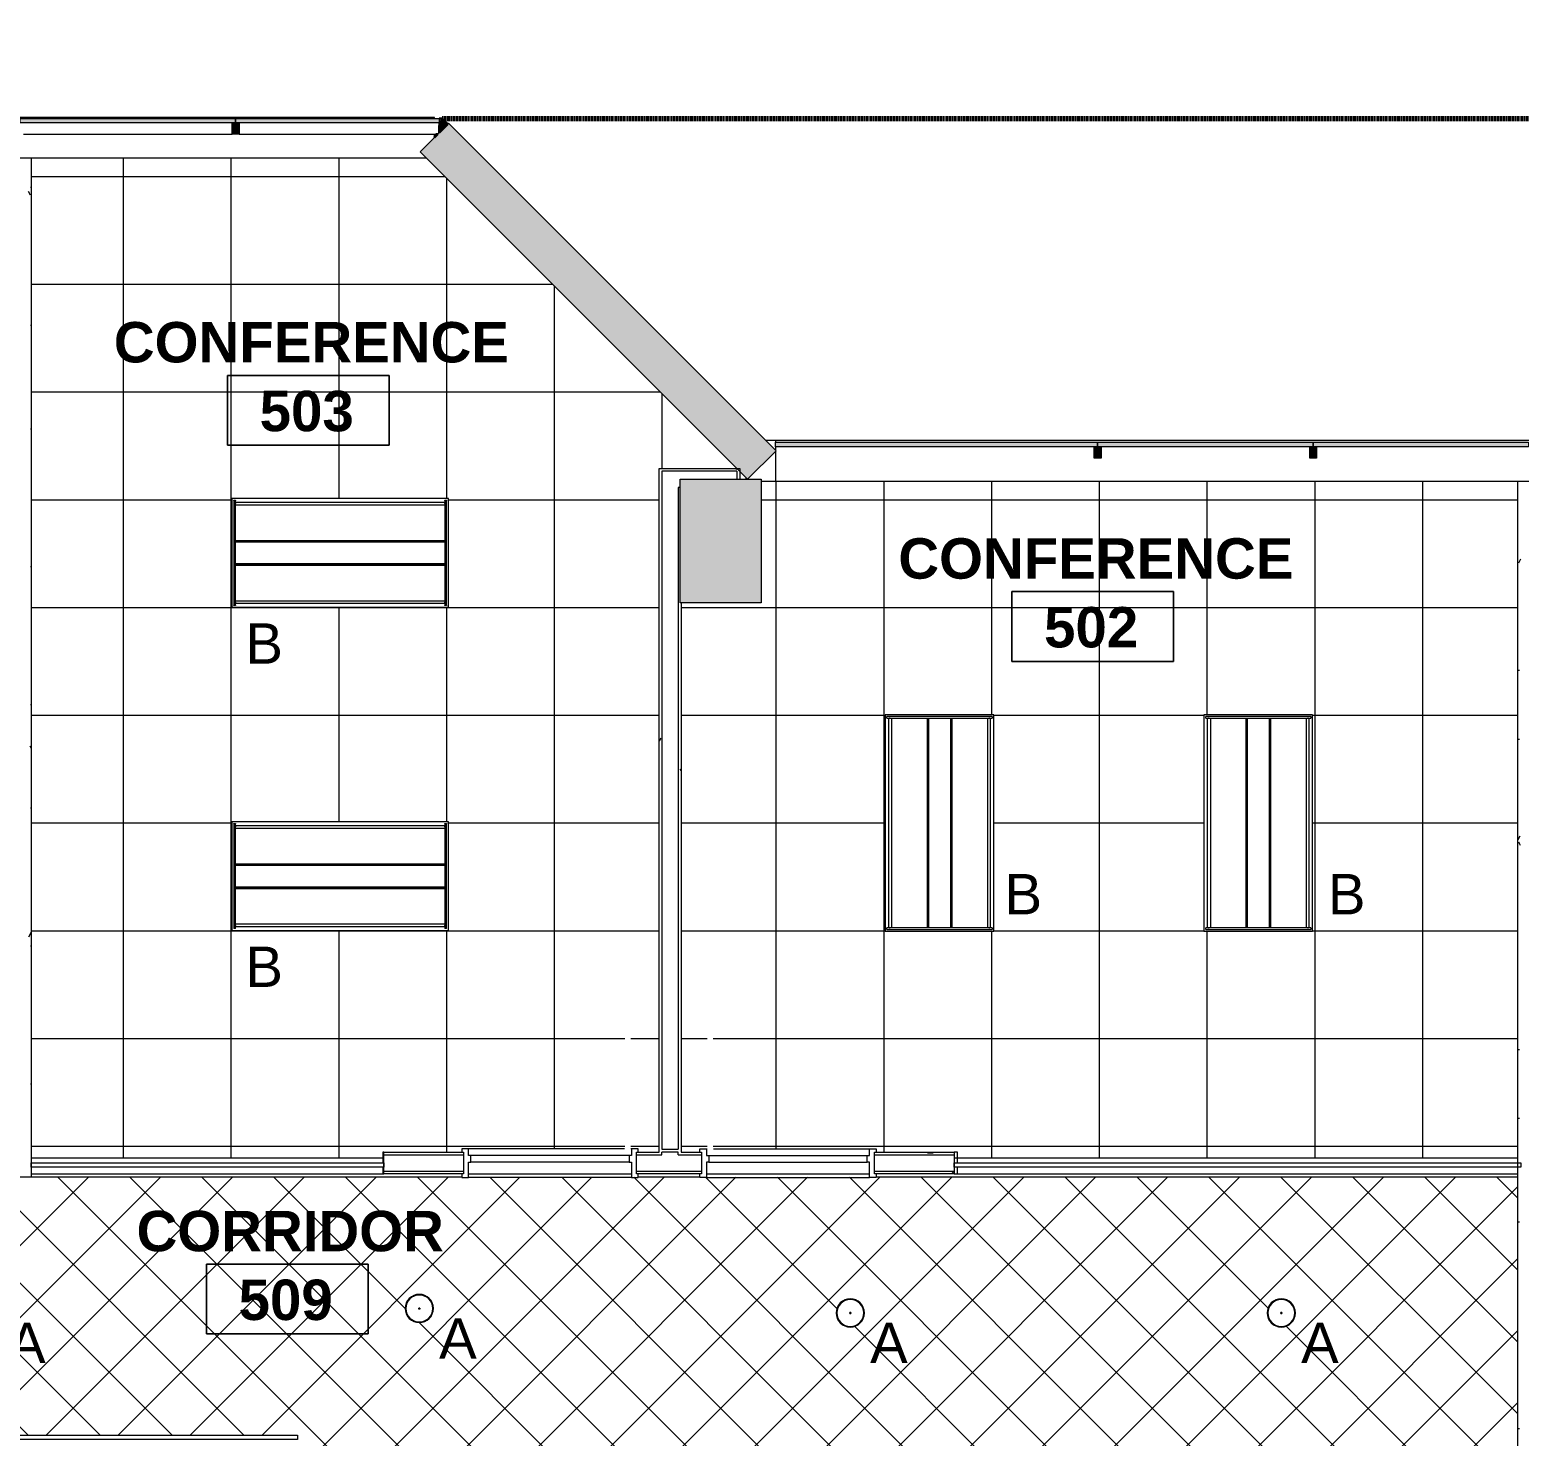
# Model space of a CAD drawing. Header units: inches. Extents: x -1199 to 741, y -709 to 788.
# Drawn here: x -153.9 to 177.9, y 474.5 to 787.7 of the extents above; entities that cross this region are included whole.
import ezdxf

# ---------------------------------------------------------------- set-up
doc = ezdxf.new("R2010")
doc.units = ezdxf.units.IN
doc.header["$MEASUREMENT"] = 0
doc.linetypes.add('IMPORT-bb$0$HIDDEN _2_', pattern=[0.09375, 0.0625, -0.03125])
for name, color, linetype, lineweight in [('A-AREA-IDEN', 2, 'Continuous', 9), ('A-CLNG', 13, 'Continuous', 13), ('A-CLNG-PATT', 13, 'Continuous', 13), ('A-DOOR', 31, 'Continuous', 13), ('A-GLAZ-CURT', 52, 'Continuous', 9), ('A-GLAZ-CWMG', 51, 'Continuous', 9), ('A-WALL', 113, 'Continuous', 13), ('A-WALL-PATT', 111, 'Continuous', 13), ('bb$0$A-BBASE', 250, 'Continuous', 30), ('dp$0$A-WALL-EXST', 7, 'Continuous', 9), ('E-LITE-EQPM', 33, 'Continuous', 9), ('E-LITE-EQPM-IDEN', 33, 'Continuous', 9), ('I-WALL', 2, 'Continuous', 9), ('S-COLS', 52, 'Continuous', 13)]:
    doc.layers.add(name, color=color, linetype=linetype, lineweight=lineweight)
doc.styles.add('Arial_1', font='arial.ttf', dxfattribs={"height": 9})
doc.styles.add('Swis721 Lt BT_B', font='', dxfattribs={"height": 9})
doc.styles.get('Swis721 Lt BT_B').set_extended_font_data('Swis721 Lt BT', bold=True)
pattern_1 = [(0, (0, 0), (30.72, 7.68), [1.267, -21.773, 1.267, -21.773, -122.88]), (0, (0, 0), (30.72, 7.68), [-46.08, 1.267, -44.813, 1.267, -21.773, -53.76]), (0, (0, 0), (30.72, 7.68), [-115.2, 1.267, -14.093, 1.267, -37.133]), (120, (11.52, 3.84), (-22.011075, 22.7643), [1.267, -21.773, 1.267, -21.773, -122.88]), (120, (11.52, 3.84), (-22.011075, 22.7643), [-46.08, 1.267, -44.813, 1.267, -21.773, -53.76]), (120, (11.52, 3.84), (-22.011075, 22.7643), [-115.2, 1.267, -14.093, 1.267, -37.133]), (240, (15.36, 19.2), (-8.708925, -30.4443), [1.267, -21.773, 1.267, -21.773, -122.88]), (240, (15.36, 19.2), (-8.708925, -30.4443), [-46.08, 1.267, -44.813, 1.267, -21.773, -53.76]), (240, (15.36, 19.2), (-8.708925, -30.4443), [-115.2, 1.267, -14.093, 1.267, -37.133])]

# ---------------------------------------------------------------- blocks, each defined once
blk = doc.blocks.new('1951 Kidwell_Linked_dwg_bb-7240425-5TH FLOOR RCP')
at = {"layer": 'bb$0$A-BBASE'}
for points in [[(-62.72, 764.79), (-60.76, 766.76), (-62, 768), (-62.72, 766.25)], [(-63.76, 763.75), (-63.01, 764.5), (-63.45, 764.5)]]:
    blk.add_hatch(color=256, dxfattribs=at).paths.add_polyline_path(points, flags=0)
for p, q in [((-62, 768), (-62.72, 766.25)), ((-62.72, 764.79), (-60.76, 766.76)), ((-62.72, 766.75), (-62.52, 766.75)), ((-60.76, 766.76), (-62, 768)), ((-63.76, 763.75), (-63.01, 764.5)), ((-63.45, 764.5), (-63.76, 763.75)), ((-63.45, 764.5), (-63.76, 763.75)), ((-63.76, 764), (-63.66, 764)), ((-63.45, 764.5), (-63.66, 764)), ((-63.01, 764.5), (-63.45, 764.5)), ((-62.72, 766.25), (-62.72, 764.79))]:
    blk.add_line(p, q, dxfattribs=at)
at = {"layer": 'bb$0$A-BBASE', "color": 10, "linetype": 'IMPORT-bb$0$HIDDEN _2_', "lineweight": 70}
blk.add_line((-62, 768), (741.36, 768), dxfattribs=at)
at = {"layer": 'bb$0$A-BBASE', "flags": 128}
for points in [[(-60.76, 766.76), (-62, 768), (-62.72, 766.25)], [(-62.72, 768), (-62, 768), (-62.72, 766.25)]]:
    blk.add_lwpolyline(points, dxfattribs=at)
blk = doc.blocks.new('1951 Kidwell_Linked_dwg-6963106-5TH FLOOR RCP')
at = {"layer": 'bb$0$A-BBASE'}
for points in [[(-62.72, 764.79), (-60.76, 766.76), (-62, 768), (-62.72, 766.25)], [(-63.76, 763.75), (-63.01, 764.5), (-63.45, 764.5)]]:
    blk.add_hatch(color=256, dxfattribs=at).paths.add_polyline_path(points, flags=0)
for p, q in [((-62, 768), (-62.72, 766.25)), ((-62.72, 764.79), (-60.76, 766.76)), ((-62.72, 766.75), (-62.52, 766.75)), ((-60.76, 766.76), (-62, 768)), ((-63.76, 763.75), (-63.01, 764.5)), ((-63.45, 764.5), (-63.76, 763.75)), ((-63.45, 764.5), (-63.76, 763.75)), ((-63.01, 764.5), (-63.45, 764.5)), ((-62.72, 766.25), (-62.72, 764.79))]:
    blk.add_line(p, q, dxfattribs=at)
at = {"layer": 'bb$0$A-BBASE', "color": 10, "linetype": 'IMPORT-bb$0$HIDDEN _2_', "lineweight": 70}
blk.add_line((-62, 768), (741.36, 768), dxfattribs=at)
at = {"layer": 'bb$0$A-BBASE', "flags": 128}
for points in [[(-62.72, 768), (-62, 768), (-62.72, 766.25)], [(-62.72, 766.25), (-62, 768), (-60.76, 766.76)], [(-63.76, 764), (-63.66, 764), (-63.45, 764.5)]]:
    blk.add_lwpolyline(points, dxfattribs=at)
blk.add_blockref('1951 Kidwell_Linked_dwg_bb-7240425-5TH FLOOR RCP', (0, 0))
blk = doc.blocks.new('Concrete-Rectangular-Column - 18 x 27-7059394-5TH FLOOR RCP')
at = {"layer": 'S-COLS', "lineweight": 9}
blk.add_hatch(color=7, dxfattribs=at).paths.add_polyline_path([(9, -13.75), (9, 13.75), (-9, 13.75), (-9, -13.75)], flags=0)
at = {"layer": 'S-COLS', "color": 8, "lineweight": 20}
for p, q in [((-9, 13.75), (9, 13.75)), ((-9, -13.75), (-9, 13.75)), ((9, 13.75), (9, -13.75)), ((9, -13.75), (-9, -13.75))]:
    blk.add_line(p, q, dxfattribs=at)
blk = doc.blocks.new('System Panel - Glazed-7612509-5TH FLOOR RCP')
at = {"layer": 'A-GLAZ-CURT', "lineweight": 13}
for p, q in [((-39.28125, 0.75), (-39.28125, 1.75)), ((-39.28125, 1.75), (39.28125, 1.75)), ((39.28125, 0.75), (-39.28125, 0.75)), ((39.28125, 1.75), (39.28125, 0.75))]:
    blk.add_line(p, q, dxfattribs=at)
blk = doc.blocks.new('Pendant Light_Exposed Ceiling - TYPE C-7582876-5TH FLOOR RCP')
at = {"layer": 'E-LITE-EQPM'}
for p, q in [((-0.25, 0), (0.25, 0)), ((0, 0.25), (0, -0.25))]:
    blk.add_line(p, q, dxfattribs=at)
for radius, start, end in [(3.15, 0, 180), (3, 0, 180), (3, 0, 180), (3, 180, 360), (3.15, 180, 360), (3, 180, 360)]:
    blk.add_arc((0, 0), radius, start, end, dxfattribs=at)
blk = doc.blocks.new('System Panel - Glazed-7354277-5TH FLOOR RCP')
at = {"layer": 'A-GLAZ-CURT'}
blk.add_hatch(color=7, dxfattribs=at).paths.add_polyline_path([(-35.875, 0.75), (35.875, 0.75), (35.875, 1.75), (-35.875, 1.75)], flags=0)
at = {"layer": 'A-GLAZ-CURT', "color": 8, "lineweight": 20}
for p, q in [((-35.875, 0.75), (-35.875, 1.75)), ((-35.875, 1.75), (35.875, 1.75)), ((35.875, 0.75), (-35.875, 0.75)), ((35.875, 1.75), (35.875, 0.75))]:
    blk.add_line(p, q, dxfattribs=at)
blk = doc.blocks.new('Rectangular Mullion - 1_5_ x 2_5_ rectangular-7354089-5TH FLOOR RCP')
at = {"layer": 'A-GLAZ-CWMG'}
for p, q in [((-62.72, 764.79), (-62.72, 767)), ((-107.27, 764.5), (-63.01, 764.5))]:
    blk.add_line(p, q, dxfattribs=at)
blk = doc.blocks.new('System Panel - Glazed-7347563-5TH FLOOR RCP')
at = {"layer": 'A-GLAZ-CURT'}
blk.add_hatch(color=7, dxfattribs=at).paths.add_polyline_path([(-24, 0.75), (24, 0.75), (24, 1.75), (-24, 1.75)], flags=0)
at = {"layer": 'A-GLAZ-CURT', "color": 8, "lineweight": 20}
for p, q in [((-24, 0.75), (-24, 1.75)), ((-24, 1.75), (24, 1.75)), ((24, 0.75), (-24, 0.75)), ((24, 1.75), (24, 0.75))]:
    blk.add_line(p, q, dxfattribs=at)
blk = doc.blocks.new('System Panel - Glazed-7354080-5TH FLOOR RCP')
at = {"layer": 'A-GLAZ-CURT'}
blk.add_hatch(color=7, dxfattribs=at).paths.add_polyline_path([(18.43, 0.75), (22.65, 0.75), (22.65, 1.75), (-22.65, 1.75), (-22.65, 0.75)], flags=0)
at = {"layer": 'A-GLAZ-CURT', "color": 8, "lineweight": 20}
for p, q in [((-22.65, 0.75), (-22.65, 1.75)), ((-22.65, 1.75), (22.65, 1.75)), ((22.65, 0.75), (-22.65, 0.75)), ((22.65, 1.75), (22.65, 0.75))]:
    blk.add_line(p, q, dxfattribs=at)
blk = doc.blocks.new('Rectangular Mullion - 1_5_ x 2_5_ rectangular-7348002-5TH FLOOR RCP')
at = {"layer": 'A-GLAZ-CWMG'}
blk.add_line((-1025.3, 467.77), (-992.42, 500.65), dxfattribs=at)
blk = doc.blocks.new('Rectangular Mullion - 1_5_ x 2_5_ rectangular-7347996-5TH FLOOR RCP')
at = {"layer": 'A-GLAZ-CWMG'}
blk.add_hatch(color=7, dxfattribs=at).paths.add_polyline_path([(-0.75, 1.75), (0.75, 1.75), (0.75, -0.75), (-0.75, -0.75), (-0.75, 0.75)], flags=0)
at = {"layer": 'A-GLAZ-CWMG', "color": 8, "lineweight": 20}
for p, q in [((0.75, 1.75), (-0.75, 1.75)), ((-0.75, 1.75), (-0.75, -0.75)), ((0.75, -0.75), (0.75, 1.75)), ((-0.75, -0.75), (0.75, -0.75))]:
    blk.add_line(p, q, dxfattribs=at)
blk = doc.blocks.new('Rectangular Mullion - 1_5_ x 2_5_ rectangular-7354297-5TH FLOOR RCP')
at = {"layer": 'A-GLAZ-CWMG'}
blk.add_hatch(color=7, dxfattribs=at).paths.add_polyline_path([(0, 1.75), (0.75, 1.75), (0.75, -0.75), (-0.75, -0.75), (-0.75, 1.75)], flags=0)
at = {"layer": 'A-GLAZ-CWMG', "color": 8, "lineweight": 20}
for p, q in [((0.75, 1.75), (-0.75, 1.75)), ((-0.75, 1.75), (-0.75, -0.75)), ((0.75, -0.75), (0.75, 1.75)), ((-0.75, -0.75), (0.75, -0.75))]:
    blk.add_line(p, q, dxfattribs=at)
blk = doc.blocks.new('System Panel - Glazed-7514559-5TH FLOOR RCP')
at = {"layer": 'A-GLAZ-CURT', "lineweight": 13}
for p, q in [((-63.125, 0.75), (-63.125, 1.75)), ((-63.125, 1.75), (63.125, 1.75)), ((63.125, 0.75), (-63.125, 0.75)), ((63.125, 1.75), (63.125, 0.75))]:
    blk.add_line(p, q, dxfattribs=at)
blk = doc.blocks.new('System Panel - Glazed-7419833-5TH FLOOR RCP')
at = {"layer": 'A-GLAZ-CURT', "lineweight": 13}
for p, q in [((-89.43, 0.75), (-89.43, 1.75)), ((-89.43, 1.75), (89.43, 1.75)), ((89.43, 0.75), (-89.43, 0.75)), ((89.43, 1.75), (89.43, 0.75))]:
    blk.add_line(p, q, dxfattribs=at)
blk = doc.blocks.new('Door - Single - Solid Door-7611545-5TH FLOOR RCP')
at = {"layer": 'A-DOOR', "lineweight": 9}
for p, q in [((-14.13, 3.1), (-15.63, 3.1)), ((-15.63, 3.1), (-15.63, 2.35)), ((-14.13, 3.1), (22.12, 3.1)), ((-14.13, -0.28), (-14.13, 3.1)), ((22.12, 3.1), (22.12, -0.28)), ((23.62, 3.1), (22.12, 3.1)), ((23.62, 2.35), (23.62, 3.1)), ((-15.63, -2.53), (-15.63, -3.28)), ((-15.63, -3.28), (-14.13, -3.28)), ((-13.63, -0.28), (-14.13, -0.28)), ((-14.13, -1.78), (-13.63, -1.78)), ((-14.13, -3.28), (-14.13, -1.78)), ((-14.13, -3.28), (-14.01, -3.28)), ((-13.63, -0.28), (21.62, -0.28)), ((-13.63, -1.78), (-13.63, -0.28)), ((-13.63, -1.78), (21.62, -1.78)), ((-12.63, -3.28), (22.12, -3.28)), ((21.62, -0.28), (21.62, -1.78)), ((22.12, -0.28), (21.62, -0.28)), ((21.62, -1.78), (22.12, -1.78)), ((22.12, -1.78), (22.12, -3.28)), ((22.12, -3.28), (23.62, -3.28)), ((23.62, -3.28), (23.62, -2.53))]:
    blk.add_line(p, q, dxfattribs=at)
blk = doc.blocks.new('Door - Single - Solid Door-7611549-5TH FLOOR RCP')
at = {"layer": 'A-DOOR', "lineweight": 9}
for p, q in [((-15.63, 2.53), (-15.63, 3.28)), ((-15.63, 3.28), (-14.13, 3.28)), ((-14.13, 3.28), (-14.01, 3.28)), ((-14.13, 3.28), (-14.13, 1.78)), ((-14.13, 1.78), (-13.63, 1.78)), ((-13.63, 0.28), (-14.13, 0.28)), ((-14.13, 0.28), (-14.13, -3.1)), ((-13.63, 1.78), (21.62, 1.78)), ((-13.63, 1.78), (-13.63, 0.28)), ((-13.63, 0.28), (21.62, 0.28)), ((-12.63, 3.28), (22.12, 3.28)), ((21.62, 0.28), (21.62, 1.78)), ((21.62, 1.78), (22.12, 1.78)), ((22.12, 0.28), (21.62, 0.28)), ((22.12, 1.78), (22.12, 3.28)), ((22.12, 3.28), (23.62, 3.28)), ((22.12, -3.1), (22.12, 0.28)), ((23.62, 3.28), (23.62, 2.53)), ((-15.63, -3.1), (-15.63, -2.35)), ((-14.13, -3.1), (-15.63, -3.1)), ((-14.13, -3.1), (22.12, -3.1)), ((23.62, -3.1), (22.12, -3.1)), ((23.62, -2.35), (23.62, -3.1))]:
    blk.add_line(p, q, dxfattribs=at)
blk = doc.blocks.new('L-Recessed-Axis-Day-Acrylic - 2 x 4-V1-5TH FLOOR RCP')
at = {"layer": 'E-LITE-EQPM'}
for p, q in [((-23.34, 11.7), (-23.7, 11.7)), ((-23.7, 11.64), (-23.7, 11.7)), ((-23.7, 11.7), (-23.7, 11.64)), ((-23.7, -11.64), (-23.7, 11.64)), ((-23.34, 11.64), (-23.34, 11.7)), ((-23.34, 11.7), (-23.34, 11.64)), ((-23.34, 11.64), (-23.34, -11.64)), ((23.34, 11.28), (-23.34, 11.28)), ((-23.34, 11.19), (-23.34, 11.22)), ((-23.34, 10.99), (-23.34, 11.19)), ((-23.34, 10.97), (-23.34, 10.99)), ((-23.34, 10.66), (23.34, 10.66)), ((23.7, 11.7), (23.34, 11.7)), ((23.34, 11.64), (23.34, 11.7)), ((23.34, 11.7), (23.34, 11.64)), ((23.34, -11.64), (23.34, 11.64)), ((23.34, 11.22), (23.34, 11.19)), ((23.34, 11.19), (23.34, 10.99)), ((23.34, 10.99), (23.34, 10.97)), ((23.7, 11.64), (23.7, 11.7)), ((23.7, 11.7), (23.7, 11.64)), ((23.7, 11.64), (23.7, -11.64)), ((-23.34, 2.76), (23.34, 2.76)), ((-23.34, 2.47), (23.34, 2.47)), ((23.34, 2.44), (-23.34, 2.44)), ((-23.34, -2.44), (23.34, -2.44)), ((-23.34, -2.47), (23.34, -2.47)), ((-23.34, -2.76), (23.34, -2.76)), ((-23.7, -11.64), (-23.7, -11.7)), ((-23.7, -11.7), (-23.7, -11.64)), ((-23.7, -11.7), (-23.34, -11.7)), ((-23.34, -10.66), (23.34, -10.66)), ((-23.34, -10.99), (-23.34, -10.97)), ((-23.34, -11.19), (-23.34, -10.99)), ((-23.34, -11.22), (-23.34, -11.19)), ((-23.34, -11.28), (23.34, -11.28)), ((-23.34, -11.64), (-23.34, -11.7)), ((-23.34, -11.7), (-23.34, -11.64)), ((23.34, -10.97), (23.34, -10.99)), ((23.34, -10.99), (23.34, -11.19)), ((23.34, -11.19), (23.34, -11.22)), ((23.34, -11.64), (23.34, -11.7)), ((23.34, -11.7), (23.34, -11.64)), ((23.34, -11.7), (23.7, -11.7)), ((23.7, -11.64), (23.7, -11.7)), ((23.7, -11.7), (23.7, -11.64))]:
    blk.add_line(p, q, dxfattribs=at)
blk = doc.blocks.new('L-Recessed-Axis-Day-Acrylic - 2 x 4-V3-5TH FLOOR RCP')
at = {"layer": 'E-LITE-EQPM'}
for p, q in [((-23.34, 11.7), (-23.7, 11.7)), ((-23.7, 11.64), (-23.7, 11.7)), ((-23.7, 11.7), (-23.7, 11.64)), ((-23.7, -11.64), (-23.7, 11.64)), ((-23.34, 11.64), (-23.34, 11.7)), ((-23.34, 11.7), (-23.34, 11.64)), ((-23.34, 11.64), (-23.34, -11.64)), ((23.34, 11.28), (-23.34, 11.28)), ((-23.34, 11.19), (-23.34, 11.22)), ((-23.34, 10.99), (-23.34, 11.19)), ((-23.34, 10.97), (-23.34, 10.99)), ((-23.34, 10.66), (23.34, 10.66)), ((23.7, 11.7), (23.34, 11.7)), ((23.34, 11.64), (23.34, 11.7)), ((23.34, 11.7), (23.34, 11.64)), ((23.34, -11.64), (23.34, 11.64)), ((23.34, 11.22), (23.34, 11.19)), ((23.34, 11.19), (23.34, 10.99)), ((23.34, 10.99), (23.34, 10.97)), ((23.7, 11.64), (23.7, 11.7)), ((23.7, 11.7), (23.7, 11.64)), ((23.7, 11.64), (23.7, -11.64)), ((-23.34, 2.76), (23.34, 2.76)), ((-23.34, 2.47), (23.34, 2.47)), ((23.34, 2.44), (-23.34, 2.44)), ((-23.34, -2.44), (23.34, -2.44)), ((-23.34, -2.47), (23.34, -2.47)), ((-23.34, -2.76), (23.34, -2.76)), ((-23.7, -11.64), (-23.7, -11.7)), ((-23.7, -11.7), (-23.7, -11.64)), ((-23.7, -11.7), (-23.34, -11.7)), ((-23.34, -10.66), (23.34, -10.66)), ((-23.34, -10.99), (-23.34, -10.97)), ((-23.34, -11.19), (-23.34, -10.99)), ((-23.34, -11.22), (-23.34, -11.19)), ((-23.34, -11.28), (23.34, -11.28)), ((-23.34, -11.64), (-23.34, -11.7)), ((-23.34, -11.7), (-23.34, -11.64)), ((23.34, -10.97), (23.34, -10.99)), ((23.34, -10.99), (23.34, -11.19)), ((23.34, -11.19), (23.34, -11.22)), ((23.34, -11.64), (23.34, -11.7)), ((23.34, -11.7), (23.34, -11.64)), ((23.34, -11.7), (23.7, -11.7)), ((23.7, -11.64), (23.7, -11.7)), ((23.7, -11.7), (23.7, -11.64))]:
    blk.add_line(p, q, dxfattribs=at)
blk = doc.blocks.new('L-Recessed-Axis-Day-Acrylic - 2 x 4-4558114-5TH FLOOR RCP')
at = {"layer": 'E-LITE-EQPM'}
for p, q in [((-23.34, 11.7), (-23.7, 11.7)), ((-23.7, 11.64), (-23.7, 11.7)), ((-23.7, 11.7), (-23.7, 11.64)), ((-23.7, -11.64), (-23.7, 11.64)), ((-23.34, 11.64), (-23.34, 11.7)), ((-23.34, 11.7), (-23.34, 11.64)), ((-23.34, 11.64), (-23.34, -11.64)), ((23.34, 11.28), (-23.34, 11.28)), ((-23.34, 11.19), (-23.34, 11.22)), ((-23.34, 10.99), (-23.34, 11.19)), ((-23.34, 10.97), (-23.34, 10.99)), ((-23.34, 10.66), (23.34, 10.66)), ((23.7, 11.7), (23.34, 11.7)), ((23.34, 11.64), (23.34, 11.7)), ((23.34, 11.7), (23.34, 11.64)), ((23.34, -11.64), (23.34, 11.64)), ((23.34, 11.22), (23.34, 11.19)), ((23.34, 11.19), (23.34, 10.99)), ((23.34, 10.99), (23.34, 10.97)), ((23.7, 11.64), (23.7, 11.7)), ((23.7, 11.7), (23.7, 11.64)), ((23.7, 11.64), (23.7, -11.64)), ((-23.34, 2.76), (23.34, 2.76)), ((-23.34, 2.47), (23.34, 2.47)), ((23.34, 2.44), (-23.34, 2.44)), ((-23.34, -2.44), (23.34, -2.44)), ((-23.34, -2.47), (23.34, -2.47)), ((-23.34, -2.76), (23.34, -2.76)), ((-23.7, -11.64), (-23.7, -11.7)), ((-23.7, -11.7), (-23.7, -11.64)), ((-23.7, -11.7), (-23.34, -11.7)), ((-23.34, -10.66), (23.34, -10.66)), ((-23.34, -10.99), (-23.34, -10.97)), ((-23.34, -11.19), (-23.34, -10.99)), ((-23.34, -11.22), (-23.34, -11.19)), ((-23.34, -11.28), (23.34, -11.28)), ((-23.34, -11.64), (-23.34, -11.7)), ((-23.34, -11.7), (-23.34, -11.64)), ((23.34, -10.97), (23.34, -10.99)), ((23.34, -10.99), (23.34, -11.19)), ((23.34, -11.19), (23.34, -11.22)), ((23.34, -11.64), (23.34, -11.7)), ((23.34, -11.7), (23.34, -11.64)), ((23.34, -11.7), (23.7, -11.7)), ((23.7, -11.64), (23.7, -11.7)), ((23.7, -11.7), (23.7, -11.64))]:
    blk.add_line(p, q, dxfattribs=at)
blk = doc.blocks.new('Room Tag - Room Name and Number-3379422-5TH FLOOR RCP')
at = {"layer": 'A-AREA-IDEN'}
for p, q in [((-0.1881, -0.1636), (-0.1881, -0.0018)), ((-0.1881, -0.0018), (0.1869, -0.0018)), ((0.1869, -0.0018), (-0.1881, -0.0018)), ((-0.1881, -0.0018), (-0.1881, -0.1636)), ((0.1869, -0.0018), (0.1869, -0.1636)), ((0.1869, -0.1636), (0.1869, -0.0018)), ((0.1869, -0.1636), (-0.1881, -0.1636)), ((-0.1881, -0.1636), (0.1869, -0.1636))]:
    blk.add_line(p, q, dxfattribs=at)

msp = doc.modelspace()

# ---------------------------------------------------------------- hatches: boundary and pattern name
at = {"layer": 'A-CLNG'}
h = msp.add_hatch(dxfattribs=at)
h.set_pattern_fill('FP_19', color=256, style=0, pattern_type=2)
h.set_pattern_definition([(45, (0, 0), (-8.01223, 8.01223), []), (135, (0, 0), (-8.01223, -8.01223), [])])
h.paths.add_polyline_path([(278.59, 168), (281.03, 168), (393, 279.97), (393, 404.31), (177.56, 404.31), (177.56, 532.22), (34.62, 532.22), (34.62, 532.16), (-4.63, 532.16), (-4.63, 532.22), (-18.37, 532.22), (-18.37, 532.16), (-57.62, 532.16), (-57.62, 532.22), (-272.41, 532.22), (-272.41, 474.75), (-94.25, 474.75), (-94.25, 470.75), (-224.85, 470.75), (-224.85, 469.38), (-272.41, 469.38), (-272.41, 364.53), (-242.49, 364.53), (-242.49, 331.75), (-210.48, 331.75), (-210.48, 332.5), (-171.23, 332.5), (-171.23, 331.75), (-162.55, 331.75), (-162.55, 332.5), (-123.3, 332.5), (-123.3, 331.75), (-93.56, 331.75), (-93.56, 210.62), (149.75, 210.62), (149.75, 268.31), (154.63, 268.31), (154.63, 210.62), (154.69, 210.6), (154.69, 206), (154.63, 206), (154.63, 168), (252.96, 168)], flags=0)
h.paths.add_polyline_path([(205.21, 204.16), (204.39, 204.27), (203.63, 204.58), (202.9, 205.19), (202.45, 205.81), (202.16, 206.54), (202.06, 207.31), (202.21, 208.23), (202.48, 208.89), (203.09, 209.62), (203.71, 210.07), (204.43, 210.36), (205.21, 210.46), (206.13, 210.31), (206.78, 210.04), (207.52, 209.43), (207.97, 208.81), (208.26, 208.07), (208.36, 207.31), (208.25, 206.5), (207.94, 205.74), (207.33, 205), (206.71, 204.55), (205.99, 204.26), (205.45, 204.19)], flags=0)
h.paths.add_polyline_path([(-294, 210.62), (-169.16, 210.62), (-169.16, 326.87), (-171.23, 326.87), (-171.23, 326.12), (-172.85, 326.12), (-172.85, 290.12), (-174.23, 290.12), (-174.23, 326.12), (-210.48, 326.12), (-210.48, 326.87), (-294, 326.87), (-294, 214.27)], flags=0)
h.paths.add_polyline_path([(301.21, 252.16), (300.39, 252.27), (299.63, 252.58), (298.9, 253.19), (298.45, 253.81), (298.16, 254.54), (298.06, 255.31), (298.21, 256.23), (298.48, 256.89), (299.09, 257.62), (299.71, 258.07), (300.43, 258.36), (301.21, 258.46), (302.13, 258.31), (302.78, 258.04), (303.52, 257.43), (303.97, 256.81), (304.26, 256.07), (304.36, 255.31), (304.25, 254.5), (303.94, 253.74), (303.33, 253), (302.71, 252.55), (301.99, 252.26), (301.45, 252.19)], flags=0)
h.paths.add_polyline_path([(-254.07, 258.67), (-254.43, 258.67), (-254.43, 281.95), (-254.07, 281.95), (-254.07, 281.59), (-207.39, 281.59), (-207.39, 281.95), (-207.03, 281.95), (-207.03, 258.67), (-207.39, 258.67), (-207.39, 259.03), (-254.07, 259.03)], flags=0)
h.paths.add_polyline_path([(124.88, 263.11), (124.06, 263.22), (123.23, 263.59), (122.57, 264.14), (122.12, 264.76), (121.83, 265.48), (121.72, 266.26), (121.88, 267.18), (122.15, 267.84), (122.75, 268.57), (123.38, 269.02), (124.1, 269.31), (124.88, 269.41), (125.8, 269.26), (126.45, 268.99), (127.18, 268.38), (127.63, 267.76), (127.93, 267.02), (128.03, 266.26), (127.92, 265.45), (127.6, 264.69), (127, 263.95), (126.38, 263.5), (125.65, 263.21), (125.12, 263.14)], flags=0)
h.paths.add_polyline_path([(28.88, 263.11), (28.06, 263.22), (27.3, 263.53), (26.57, 264.14), (26.12, 264.76), (25.83, 265.48), (25.72, 266.26), (25.88, 267.18), (26.15, 267.84), (26.75, 268.57), (27.38, 269.02), (28.1, 269.31), (28.88, 269.41), (29.8, 269.26), (30.45, 268.99), (31.18, 268.38), (31.65, 267.72), (31.93, 267.02), (32.03, 266.26), (31.92, 265.45), (31.6, 264.69), (31, 263.95), (30.38, 263.5), (29.65, 263.21), (29.12, 263.14)], flags=0)
h.paths.add_polyline_path([(-67.12, 263.11), (-67.94, 263.22), (-68.7, 263.53), (-69.43, 264.14), (-69.88, 264.76), (-70.17, 265.48), (-70.28, 266.26), (-70.12, 267.18), (-69.85, 267.84), (-69.25, 268.57), (-68.62, 269.02), (-67.9, 269.31), (-67.12, 269.41), (-66.2, 269.26), (-65.55, 268.99), (-64.82, 268.38), (-64.37, 267.76), (-64.07, 267.02), (-63.97, 266.26), (-64.08, 265.45), (-64.4, 264.69), (-65, 263.95), (-65.62, 263.5), (-66.35, 263.21), (-66.88, 263.14)], flags=0)
h.paths.add_polyline_path([(-227.81, 267.55), (-207.39, 267.55), (-207.39, 267.84), (-254.07, 267.84), (-254.07, 267.55), (-235.44, 267.55)], flags=0)
h.paths.add_polyline_path([(-207.39, 272.79), (-207.39, 273.07), (-254.07, 273.07), (-254.07, 272.79), (-208.33, 272.79)], flags=0)
h.paths.add_polyline_path([(205.21, 300.16), (204.39, 300.27), (203.63, 300.58), (202.9, 301.19), (202.45, 301.81), (202.16, 302.54), (202.06, 303.31), (202.21, 304.23), (202.48, 304.89), (203.09, 305.62), (203.71, 306.07), (204.43, 306.36), (205.21, 306.46), (206.13, 306.31), (206.78, 306.04), (207.52, 305.43), (207.97, 304.81), (208.26, 304.07), (208.36, 303.31), (208.25, 302.5), (207.94, 301.74), (207.33, 301), (206.71, 300.55), (205.99, 300.26), (205.45, 300.19)], flags=0)
h.paths.add_polyline_path([(-65, 315.16), (-65.82, 315.27), (-66.58, 315.58), (-67.31, 316.19), (-67.76, 316.81), (-68.05, 317.54), (-68.15, 318.31), (-67.99, 319.27), (-67.73, 319.89), (-67.12, 320.62), (-66.5, 321.07), (-65.78, 321.36), (-65, 321.46), (-64.08, 321.31), (-63.42, 321.04), (-62.69, 320.43), (-62.24, 319.81), (-61.95, 319.07), (-61.85, 318.31), (-61.96, 317.5), (-62.27, 316.74), (-62.88, 316), (-63.5, 315.55), (-64.22, 315.26), (-64.76, 315.19)], flags=0)
h.paths.add_polyline_path([(124.88, 319.16), (124.06, 319.27), (123.3, 319.58), (122.57, 320.19), (122.12, 320.81), (121.83, 321.54), (121.72, 322.31), (121.88, 323.23), (122.15, 323.89), (122.75, 324.62), (123.38, 325.07), (124.1, 325.36), (124.88, 325.46), (125.8, 325.31), (126.45, 325.04), (127.18, 324.43), (127.63, 323.81), (127.93, 323.07), (128.03, 322.31), (127.92, 321.5), (127.6, 320.74), (127, 320), (126.38, 319.55), (125.65, 319.26), (125.12, 319.19)], flags=0)
h.paths.add_polyline_path([(28.88, 319.16), (28.06, 319.27), (27.3, 319.58), (26.57, 320.19), (26.12, 320.81), (25.83, 321.54), (25.72, 322.31), (25.88, 323.23), (26.15, 323.89), (26.75, 324.62), (27.38, 325.07), (28.1, 325.36), (28.88, 325.46), (29.8, 325.31), (30.45, 325.04), (31.18, 324.43), (31.65, 323.77), (31.93, 323.07), (32.03, 322.31), (31.92, 321.5), (31.6, 320.74), (31, 320), (30.38, 319.55), (29.65, 319.26), (29.12, 319.19)], flags=0)
h.paths.add_polyline_path([(273, 327), (255, 327), (255, 345), (273, 345)], flags=0)
h.paths.add_polyline_path([(8.76, 327), (-9, 327), (-9, 340.12), (-34.25, 340.12), (-34.25, 345), (91.13, 345), (91.13, 340.12), (9, 340.12), (9, 327)], flags=0)
h.paths.add_polyline_path([(297.4, 336.75), (285.19, 336.75), (285.19, 338.5), (382.19, 338.5), (382.19, 336.75), (375.06, 336.75)], flags=0)
h.paths.add_polyline_path([(205.63, 367.16), (204.81, 367.27), (204.05, 367.58), (203.32, 368.19), (202.87, 368.81), (202.58, 369.54), (202.47, 370.31), (202.63, 371.23), (202.9, 371.89), (203.5, 372.62), (204.13, 373.07), (204.85, 373.36), (205.63, 373.46), (206.55, 373.31), (207.2, 373.04), (207.93, 372.43), (208.38, 371.81), (208.68, 371.07), (208.78, 370.31), (208.67, 369.5), (208.35, 368.74), (207.75, 368), (207.13, 367.55), (206.4, 367.26), (205.87, 367.19)], flags=0)
h.paths.add_polyline_path([(124.88, 367.16), (124.06, 367.27), (123.23, 367.64), (122.57, 368.19), (122.12, 368.81), (121.83, 369.54), (121.72, 370.31), (121.88, 371.23), (122.15, 371.89), (122.75, 372.62), (123.38, 373.07), (124.1, 373.36), (124.88, 373.46), (125.8, 373.31), (126.45, 373.04), (127.18, 372.43), (127.63, 371.81), (127.93, 371.07), (128.03, 370.31), (127.92, 369.5), (127.6, 368.74), (127, 368), (126.38, 367.55), (125.65, 367.26), (125.12, 367.19)], flags=0)
h.paths.add_polyline_path([(28.88, 367.16), (28.06, 367.27), (27.3, 367.58), (26.57, 368.19), (26.12, 368.81), (25.83, 369.54), (25.72, 370.31), (25.88, 371.23), (26.15, 371.89), (26.75, 372.62), (27.38, 373.07), (28.1, 373.36), (28.88, 373.46), (29.8, 373.31), (30.45, 373.04), (31.18, 372.43), (31.63, 371.81), (31.93, 371.07), (32.03, 370.31), (31.92, 369.5), (31.6, 368.74), (31, 368), (30.38, 367.55), (29.65, 367.26), (29.12, 367.19)], flags=0)
h.paths.add_polyline_path([(-67.12, 367.16), (-67.94, 367.27), (-68.7, 367.58), (-69.43, 368.19), (-69.88, 368.81), (-70.17, 369.54), (-70.28, 370.31), (-70.12, 371.23), (-69.85, 371.89), (-69.25, 372.62), (-68.62, 373.07), (-67.9, 373.36), (-67.12, 373.46), (-66.2, 373.31), (-65.55, 373.04), (-64.82, 372.43), (-64.37, 371.81), (-64.07, 371.07), (-63.97, 370.31), (-64.08, 369.5), (-64.4, 368.74), (-65, 368), (-65.62, 367.55), (-66.35, 367.26), (-66.88, 367.19)], flags=0)
h.paths.add_polyline_path([(-163.13, 367.16), (-163.94, 367.27), (-164.7, 367.58), (-165.43, 368.19), (-165.88, 368.81), (-166.17, 369.54), (-166.28, 370.31), (-166.12, 371.23), (-165.85, 371.89), (-165.25, 372.62), (-164.62, 373.07), (-163.9, 373.36), (-163.13, 373.46), (-162.2, 373.31), (-161.55, 373.04), (-160.82, 372.43), (-160.37, 371.81), (-160.07, 371.07), (-159.97, 370.31), (-160.08, 369.5), (-160.4, 368.74), (-161, 368), (-161.63, 367.55), (-162.35, 367.26), (-162.88, 367.19)], flags=0)
h.paths.add_polyline_path([(-239.81, 387.06), (-240.62, 387.17), (-241.38, 387.49), (-242.12, 388.09), (-242.57, 388.72), (-242.85, 389.44), (-242.96, 390.22), (-242.81, 391.14), (-242.53, 391.79), (-241.93, 392.53), (-241.31, 392.98), (-240.58, 393.26), (-239.81, 393.37), (-238.89, 393.22), (-238.23, 392.94), (-237.5, 392.34), (-237.05, 391.72), (-236.76, 390.97), (-236.66, 390.22), (-236.76, 389.4), (-237.08, 388.64), (-237.69, 387.91), (-238.31, 387.46), (-239.03, 387.17), (-239.56, 387.1)], flags=0)
h.paths.add_polyline_path([(124.88, 432.8), (124.06, 432.91), (123.3, 433.22), (122.57, 433.83), (122.12, 434.45), (121.83, 435.18), (121.72, 435.95), (121.88, 436.87), (122.15, 437.53), (122.75, 438.26), (123.38, 438.71), (124.1, 439), (124.88, 439.1), (125.8, 438.95), (126.45, 438.68), (127.18, 438.07), (127.63, 437.45), (127.93, 436.71), (128.03, 435.95), (127.92, 435.14), (127.6, 434.38), (127, 433.64), (126.38, 433.19), (125.65, 432.9), (125.12, 432.83)], flags=0)
h.paths.add_polyline_path([(28.88, 432.8), (28.06, 432.91), (27.3, 433.22), (26.57, 433.83), (26.12, 434.45), (25.83, 435.18), (25.72, 435.95), (25.88, 436.87), (26.15, 437.53), (26.75, 438.26), (27.38, 438.71), (28.1, 439), (28.88, 439.1), (29.8, 438.95), (30.45, 438.68), (31.18, 438.07), (31.65, 437.41), (31.93, 436.71), (32.03, 435.95), (31.92, 435.14), (31.6, 434.38), (31, 433.64), (30.38, 433.19), (29.65, 432.9), (29.12, 432.83)], flags=0)
h.paths.add_polyline_path([(-67.12, 432.8), (-67.94, 432.91), (-68.7, 433.22), (-69.43, 433.83), (-69.88, 434.45), (-70.17, 435.18), (-70.28, 435.95), (-70.12, 436.87), (-69.85, 437.53), (-69.25, 438.26), (-68.62, 438.71), (-67.9, 439), (-67.12, 439.1), (-66.2, 438.95), (-65.55, 438.68), (-64.82, 438.07), (-64.37, 437.45), (-64.07, 436.71), (-63.97, 435.95), (-64.08, 435.14), (-64.4, 434.38), (-65, 433.64), (-65.62, 433.19), (-66.35, 432.9), (-66.88, 432.83)], flags=0)
h.paths.add_polyline_path([(-163.13, 432.8), (-163.94, 432.91), (-164.7, 433.22), (-165.43, 433.83), (-165.88, 434.45), (-166.17, 435.18), (-166.28, 435.95), (-166.12, 436.87), (-165.85, 437.53), (-165.25, 438.26), (-164.62, 438.71), (-163.9, 439), (-163.13, 439.1), (-162.2, 438.95), (-161.55, 438.68), (-160.82, 438.07), (-160.37, 437.45), (-160.07, 436.71), (-159.97, 435.95), (-160.08, 435.14), (-160.4, 434.38), (-161, 433.64), (-161.63, 433.19), (-162.35, 432.9), (-162.88, 432.83)], flags=0)
h.paths.add_polyline_path([(-239.81, 432.8), (-240.62, 432.91), (-241.38, 433.22), (-242.12, 433.83), (-242.57, 434.45), (-242.85, 435.18), (-242.96, 435.95), (-242.81, 436.87), (-242.53, 437.53), (-241.93, 438.26), (-241.31, 438.71), (-240.58, 439), (-239.81, 439.1), (-238.89, 438.95), (-238.23, 438.68), (-237.5, 438.07), (-237.05, 437.45), (-236.76, 436.71), (-236.66, 435.95), (-236.76, 435.14), (-237.08, 434.38), (-237.69, 433.64), (-238.31, 433.19), (-239.03, 432.9), (-239.56, 432.83)], flags=0)
h.paths.add_polyline_path([(124.88, 498.8), (124.06, 498.91), (123.23, 499.28), (122.57, 499.83), (122.12, 500.45), (121.83, 501.18), (121.72, 501.95), (121.88, 502.87), (122.15, 503.53), (122.75, 504.26), (123.38, 504.71), (124.1, 505), (124.88, 505.1), (125.8, 504.95), (126.45, 504.68), (127.18, 504.07), (127.63, 503.45), (127.93, 502.71), (128.03, 501.95), (127.92, 501.14), (127.6, 500.38), (127, 499.64), (126.38, 499.19), (125.65, 498.9), (125.12, 498.83)], flags=0)
h.paths.add_polyline_path([(28.88, 498.8), (28.06, 498.91), (27.3, 499.22), (26.57, 499.83), (26.12, 500.45), (25.83, 501.18), (25.72, 501.95), (25.88, 502.87), (26.15, 503.53), (26.75, 504.26), (27.38, 504.71), (28.1, 505), (28.88, 505.1), (29.8, 504.95), (30.45, 504.68), (31.18, 504.07), (31.65, 503.41), (31.93, 502.71), (32.03, 501.95), (31.92, 501.14), (31.6, 500.38), (31, 499.64), (30.38, 499.19), (29.65, 498.9), (29.12, 498.83)], flags=0)
h.paths.add_polyline_path([(-163.13, 498.8), (-163.94, 498.91), (-164.7, 499.22), (-165.43, 499.83), (-165.88, 500.45), (-166.17, 501.18), (-166.28, 501.95), (-166.12, 502.87), (-165.85, 503.53), (-165.25, 504.26), (-164.62, 504.71), (-163.9, 505), (-163.13, 505.1), (-162.2, 504.95), (-161.55, 504.68), (-160.82, 504.07), (-160.37, 503.45), (-160.07, 502.71), (-159.97, 501.95), (-160.08, 501.14), (-160.4, 500.38), (-161, 499.64), (-161.63, 499.19), (-162.35, 498.9), (-162.88, 498.83)], flags=0)
h.paths.add_polyline_path([(-259.12, 498.8), (-259.94, 498.91), (-260.7, 499.22), (-261.43, 499.83), (-261.88, 500.45), (-262.17, 501.18), (-262.28, 501.95), (-262.12, 502.87), (-261.85, 503.53), (-261.25, 504.26), (-260.62, 504.71), (-259.9, 505), (-259.12, 505.1), (-258.2, 504.95), (-257.55, 504.68), (-256.82, 504.07), (-256.37, 503.45), (-256.07, 502.71), (-255.97, 501.95), (-256.08, 501.14), (-256.4, 500.38), (-257, 499.64), (-257.62, 499.19), (-258.35, 498.9), (-258.88, 498.83)], flags=0)
h.paths.add_polyline_path([(-67.12, 499.8), (-67.94, 499.91), (-68.7, 500.22), (-69.43, 500.83), (-69.88, 501.45), (-70.17, 502.18), (-70.28, 502.95), (-70.12, 503.87), (-69.85, 504.53), (-69.25, 505.26), (-68.62, 505.71), (-67.9, 506), (-67.12, 506.1), (-66.2, 505.95), (-65.55, 505.68), (-64.82, 505.07), (-64.37, 504.45), (-64.07, 503.71), (-63.97, 502.95), (-64.08, 502.14), (-64.4, 501.38), (-65, 500.64), (-65.62, 500.19), (-66.35, 499.9), (-66.88, 499.83)], flags=0)
at = {"layer": 'A-CLNG-PATT'}
h = msp.add_hatch(dxfattribs=at)
h.set_pattern_fill('FP_11', color=256, style=0, pattern_type=2)
h.set_pattern_definition([(90, (-61, 707.078), (24, -1e-15), []), (0, (-61, 707.078), (0, -24), [])])
h.paths.add_polyline_path([(-152.69, 536.41), (-75.25, 536.41), (-75.25, 537.78), (-57.62, 537.78), (-57.62, 538.53), (-21.37, 538.53), (-21.37, 574.53), (-20, 574.53), (-20, 538.53), (-18.37, 538.53), (-18.37, 537.78), (-13.69, 537.78), (-13.69, 690.06), (3.56, 690.06), (-65.62, 759.25), (-153.56, 759.25), (-153.56, 536.41), (-153.02, 536.41)], flags=0)
h.paths.add_polyline_path([(-108.86, 587.14), (-108.86, 611.36), (-60.64, 611.36), (-60.64, 587.14), (-105.71, 587.14)], flags=0)
h.paths.add_polyline_path([(-60.64, 659.14), (-108.86, 659.14), (-108.86, 683.36), (-60.64, 683.36), (-60.64, 662.04)], flags=0)
h = msp.add_hatch(dxfattribs=at)
h.set_pattern_fill('FP_12', color=256, style=0, pattern_type=2)
h.set_pattern_definition([(180, (84.375, 611.078), (3e-15, 24), []), (90, (84.375, 611.078), (24, -1e-15), [])])
h.paths.add_polyline_path([(69.81, 536.41), (177.56, 536.41), (177.56, 687.25), (9, 687.25), (9, 660.13), (-8.81, 660.13), (-8.81, 537.78), (-4.63, 537.78), (-4.63, 538.53), (-3, 538.53), (-3, 574.53), (-1.63, 574.53), (-1.63, 538.53), (34.62, 538.53), (34.62, 537.78), (52.75, 537.78), (52.75, 536.41)], flags=0)
h.paths.add_polyline_path([(107.96, 586.97), (107.64, 586.97), (107.64, 635.18), (131.86, 635.18), (131.86, 586.97), (115.6, 586.97)], flags=0)
h.paths.add_polyline_path([(36.64, 586.97), (36.64, 635.18), (60.86, 635.18), (60.86, 586.97), (39.28, 586.97)], flags=0)
at = {"layer": 'A-WALL-PATT', "lineweight": 9}
msp.add_hatch(color=7, dxfattribs=at).paths.add_polyline_path([(6, 687.63), (12.36, 693.99), (-60.58, 766.93), (-66.94, 760.57), (-8.81, 702.44)], flags=0)
h = msp.add_hatch(dxfattribs=at)
h.set_pattern_fill('FP_1', color=256, style=0, pattern_type=2)
h.set_pattern_definition(pattern_1)
h.paths.add_polyline_path([(-153.56, 532.22), (-153.56, 759.25), (-154.19, 759.25), (-154.19, 532.22)], flags=0)
h = msp.add_hatch(dxfattribs=at)
h.set_pattern_fill('FP_1', color=256, style=0, pattern_type=2)
h.set_pattern_definition(pattern_1)
h.paths.add_polyline_path([(3.63, 687.63), (4.25, 687.63), (4.24, 689.38), (3.56, 690.06), (-13.69, 690.06), (-13.69, 689.44), (3.63, 689.44)], flags=0)
h = msp.add_hatch(dxfattribs=at)
h.set_pattern_fill('FP_1', color=256, style=0, pattern_type=2)
h.set_pattern_definition(pattern_1)
h.paths.add_polyline_path([(-13.69, 537.78), (-9.44, 537.78), (-9.44, 538.41), (-13.06, 538.41), (-13.06, 689.44), (-13.69, 689.44), (-13.69, 538.41)], flags=0)
h = msp.add_hatch(dxfattribs=at)
h.set_pattern_fill('FP_1', color=256, style=0, pattern_type=2)
h.set_pattern_definition(pattern_1)
h.paths.add_polyline_path([(177.56, 404.31), (178.19, 404.31), (178.19, 686.62), (181.81, 686.62), (181.81, 687.25), (177.56, 687.25), (177.56, 406.08)], flags=0)
h = msp.add_hatch(dxfattribs=at)
h.set_pattern_fill('FP_1', color=256, style=0, pattern_type=2)
h.set_pattern_definition(pattern_1)
h.paths.add_polyline_path([(-9.44, 537.78), (-8.81, 537.78), (-8.81, 660.13), (-9, 660.13), (-9, 685.19), (-9.44, 685.19), (-9.44, 537.87)], flags=0)
h = msp.add_hatch(dxfattribs=at)
h.set_pattern_fill('FP_1', color=256, style=0, pattern_type=2)
h.set_pattern_definition(pattern_1)
h.paths.add_polyline_path([(34.25, 537.16), (52, 537.16), (52, 537.78), (34.25, 537.78)], flags=0)
h.paths.add_polyline_path([(-13.69, 537.16), (-13.06, 537.16), (-13.06, 537.78), (-18.75, 537.78), (-18.75, 537.16), (-15.07, 537.16)], flags=0)
h.paths.add_polyline_path([(-4.25, 537.16), (-4.25, 537.78), (-9.44, 537.78), (-9.44, 537.16), (-5.8, 537.16)], flags=0)
h.paths.add_polyline_path([(-57.25, 537.16), (-57.25, 537.78), (-75, 537.78), (-75, 537.16)], flags=0)
h = msp.add_hatch(dxfattribs=at)
h.set_pattern_fill('FP_1', color=256, style=0, pattern_type=2)
h.set_pattern_definition(pattern_1)
h.paths.add_polyline_path([(36.64, 532.91), (52, 532.91), (52, 533.53), (34.25, 533.53), (34.25, 532.91)], flags=0)
h.paths.add_polyline_path([(-75, 532.91), (-57.25, 532.91), (-57.25, 533.53), (-75, 533.53)], flags=0)
h.paths.add_polyline_path([(-13.06, 532.91), (-4.25, 532.91), (-4.25, 533.53), (-18.75, 533.53), (-18.75, 532.91), (-13.69, 532.91)], flags=0)

# ---------------------------------------------------------------- linework, layer by layer
at = {"layer": 'A-CLNG'}
for p, q in [((-153.56, 759.25), (-65.62, 759.25)), ((12.23, 687.25), (177.56, 687.25)), ((-60.64, 683.36), (-108.86, 683.36)), ((-108.86, 683.36), (-108.86, 659.14)), ((-60.64, 659.14), (-60.64, 683.36)), ((-108.86, 659.14), (-60.64, 659.14)), ((60.86, 635.18), (36.64, 635.18)), ((36.64, 635.18), (36.64, 586.97)), ((60.86, 586.97), (60.86, 635.18)), ((131.86, 635.18), (107.64, 635.18)), ((107.64, 635.18), (107.64, 586.97)), ((131.86, 586.97), (131.86, 635.18)), ((-60.64, 611.36), (-108.86, 611.36)), ((-108.86, 611.36), (-108.86, 587.14)), ((-60.64, 587.14), (-60.64, 611.36)), ((-108.86, 587.14), (-60.64, 587.14)), ((36.64, 586.97), (60.86, 586.97)), ((107.64, 586.97), (131.86, 586.97)), ((-57.62, 532.22), (-153.56, 532.22)), ((-4.63, 532.22), (-18.37, 532.22)), ((177.56, 532.22), (34.62, 532.22))]:
    msp.add_line(p, q, dxfattribs=at)
at = {"layer": 'A-WALL', "lineweight": 9}
for p, q in [((-63.76, 768.25), (-717.38, 768.25)), ((-63.76, 768), (-63.76, 768.25)), ((-63.76, 763.75), (-63.76, 764.5)), ((422, 696.25), (10.1, 696.25)), ((12.23, 696.25), (12.23, 695.88)), ((12.23, 694.88), (12.23, 694.12)), ((12.23, 693.85), (12.23, 687.25)), ((5.69, 687.63), (5.69, 687.94)), ((9, 687.25), (12.23, 687.25))]:
    msp.add_line(p, q, dxfattribs=at)
at = {"layer": 'A-WALL', "color": 8, "lineweight": 20}
for p, q in [((-66.94, 760.57), (-60.58, 766.93)), ((-60.58, 766.93), (12.36, 693.99)), ((6, 687.63), (-66.94, 760.57)), ((12.36, 693.99), (6, 687.63))]:
    msp.add_line(p, q, dxfattribs=at)
at = {"layer": 'A-WALL'}
for p, q in [((-13.06, 689.44), (-13.06, 538.41)), ((3.63, 689.44), (-13.06, 689.44)), ((3.63, 689.44), (3.63, 687.63)), ((-9.44, 685.81), (-9.44, 538.41)), ((-9, 685.81), (-9.44, 685.81)), ((-13.06, 538.41), (-9.44, 538.41)), ((-9.44, 537.78), (-13.06, 537.78)), ((-13.06, 537.16), (-13.06, 537.78)), ((-9.44, 537.16), (-9.44, 537.78)), ((-75, 537.16), (-57.25, 537.16)), ((-18.75, 537.16), (-13.06, 537.16)), ((-9.44, 537.16), (-4.25, 537.16)), ((34.25, 537.16), (52, 537.16)), ((-75, 533.53), (-57.25, 533.53)), ((-18.75, 533.53), (-4.25, 533.53)), ((34.25, 533.53), (52, 533.53))]:
    msp.add_line(p, q, dxfattribs=at)
at = {"layer": 'I-WALL', "lineweight": 13}
for p, q in [((-158.44, 759.25), (-153.56, 759.25)), ((-153.56, 759.25), (-153.56, 532.22)), ((-13.69, 537.78), (-13.69, 690.06)), ((-13.69, 690.06), (4.25, 690.06)), ((4.25, 690.06), (4.25, 687.63)), ((177.56, 404.31), (177.56, 687.25)), ((177.56, 687.25), (182.44, 687.25)), ((-8.81, 660.13), (-8.81, 537.78)), ((-75, 532.91), (-75, 537.78)), ((-75, 537.78), (-57.25, 537.78)), ((-57.25, 537.78), (-57.25, 532.91)), ((-18.75, 532.91), (-18.75, 537.78)), ((-18.75, 537.78), (-13.69, 537.78)), ((-8.81, 537.78), (-4.25, 537.78)), ((-4.25, 537.78), (-4.25, 532.91)), ((34.25, 532.91), (34.25, 537.78)), ((34.25, 537.78), (52, 537.78)), ((52, 537.78), (52, 532.91)), ((-153.56, 532.22), (-302, 532.22)), ((-57.25, 532.91), (-75, 532.91)), ((-4.25, 532.91), (-18.75, 532.91)), ((52, 532.91), (34.25, 532.91))]:
    msp.add_line(p, q, dxfattribs=at)
at = {"layer": 'I-WALL'}
for p, q in [((-75.25, 537.78), (-75.25, 535.41)), ((-75, 537.78), (-75.25, 537.78)), ((52.75, 537.78), (52, 537.78)), ((52.75, 535.41), (52.75, 537.78)), ((-75, 536.41), (-153.56, 536.41)), ((-75.25, 534.41), (-75.25, 532.91)), ((177.56, 536.41), (52, 536.41)), ((52.75, 532.91), (52.75, 534.41)), ((-153.56, 532.91), (-75, 532.91)), ((-56.12, 532.91), (-19.87, 532.91)), ((-3.13, 532.91), (33.12, 532.91)), ((52, 532.91), (177.56, 532.91))]:
    msp.add_line(p, q, dxfattribs=at)

# ---------------------------------------------------------------- block references
at = {"layer": 'A-AREA-IDEN', "xscale": 95.99999999999994, "yscale": 95.99999999999994, "zscale": 95.99999999999994}
for p in [(-91.79, 710.94), (82.94, 662.78), (-96.48, 512.98)]:
    msp.add_blockref('Room Tag - Room Name and Number-3379422-5TH FLOOR RCP', p, dxfattribs=at)
at = {"layer": 'A-DOOR', "rotation": 180}
msp.add_blockref('Door - Single - Solid Door-7611545-5TH FLOOR RCP', (-34.01, 535.25), dxfattribs=at)
at = {"layer": 'A-DOOR'}
msp.add_blockref('Door - Single - Solid Door-7611549-5TH FLOOR RCP', (11.01, 535.25), dxfattribs=at)
at = {"layer": 'A-GLAZ-CURT'}
for name, p in [('System Panel - Glazed-7347563-5TH FLOOR RCP', (-132.02, 766.25)), ('System Panel - Glazed-7354080-5TH FLOOR RCP', (-85.37, 766.25)), ('System Panel - Glazed-7354277-5TH FLOOR RCP', (48.1, 694.12)), ('System Panel - Glazed-7347563-5TH FLOOR RCP', (107.98, 694.12)), ('System Panel - Glazed-7347563-5TH FLOOR RCP', (155.98, 694.12)), ('System Panel - Glazed-7612509-5TH FLOOR RCP', (-114.28, 533.66)), ('System Panel - Glazed-7514559-5TH FLOOR RCP', (115.12, 533.66)), ('System Panel - Glazed-7419833-5TH FLOOR RCP', (-183.68, 473))]:
    msp.add_blockref(name, p, dxfattribs=at)
at = {"layer": 'A-GLAZ-CWMG', "rotation": 314.9999999999998}
msp.add_blockref('Rectangular Mullion - 1_5_ x 2_5_ rectangular-7348002-5TH FLOOR RCP', (238.97, -291.26), dxfattribs=at)
at = {"layer": 'A-GLAZ-CWMG', "extrusion": (0, 0, -1), "rotation": 180}
for name, p in [('Rectangular Mullion - 1_5_ x 2_5_ rectangular-7347996-5TH FLOOR RCP', (108.02, 766.25)), ('Rectangular Mullion - 1_5_ x 2_5_ rectangular-7354297-5TH FLOOR RCP', (-83.98, 694.12)), ('Rectangular Mullion - 1_5_ x 2_5_ rectangular-7354297-5TH FLOOR RCP', (-131.98, 694.12))]:
    msp.add_blockref(name, p, dxfattribs=at)
at = {"layer": 'A-GLAZ-CWMG'}
msp.add_blockref('Rectangular Mullion - 1_5_ x 2_5_ rectangular-7354089-5TH FLOOR RCP', (0, 0), dxfattribs=at)
at = {"layer": 'dp$0$A-WALL-EXST', "color": 250, "lineweight": 30}
msp.add_blockref('1951 Kidwell_Linked_dwg-6963106-5TH FLOOR RCP', (0, 0), dxfattribs=at)
at = {"layer": 'E-LITE-EQPM', "extrusion": (0, 0, -1)}
for name, p, rotation in [('L-Recessed-Axis-Day-Acrylic - 2 x 4-V1-5TH FLOOR RCP', (84.75, 671.25), 180), ('L-Recessed-Axis-Day-Acrylic - 2 x 4-V3-5TH FLOOR RCP', (-48.75, 611.08), 269.9999999999999), ('L-Recessed-Axis-Day-Acrylic - 2 x 4-4558114-5TH FLOOR RCP', (-119.75, 611.08), 269.9999999999999), ('L-Recessed-Axis-Day-Acrylic - 2 x 4-V1-5TH FLOOR RCP', (84.75, 599.25), 180)]:
    msp.add_blockref(name, p, dxfattribs=dict(at, rotation=rotation))
at = {"layer": 'E-LITE-EQPM'}
for p in [(-67.12, 502.95), (28.88, 501.95), (124.88, 501.95)]:
    msp.add_blockref('Pendant Light_Exposed Ceiling - TYPE C-7582876-5TH FLOOR RCP', p, dxfattribs=at)
at = {"layer": 'S-COLS', "lineweight": 9}
msp.add_blockref('Concrete-Rectangular-Column - 18 x 27-7059394-5TH FLOOR RCP', (0, 673.88), dxfattribs=at)

# ---------------------------------------------------------------- texts
at = {"layer": 'A-AREA-IDEN', "char_height": 9, "attachment_point": 1, "style": 'Swis721 Lt BT_B'}
for s, insert, width in [('CONFERENCE', (-135.15, 722.66), 104.838), ('503', (-102.68, 707.34), 25.452), ('CONFERENCE', (39.58, 674.5), 104.838), ('502', (72.04, 659.18), 25.452), ('CORRIDOR', (-130.09, 524.69), 81.204), ('509', (-107.37, 509.38), 25.452)]:
    msp.add_mtext(s, dxfattribs=dict(at, insert=insert, width=width))
at = {"layer": 'E-LITE-EQPM-IDEN', "char_height": 9, "width": 10.302, "attachment_point": 1, "style": 'Arial_1'}
for s, insert in [('B', (-105.86, 655.56)), ('B', (63.23, 599.73)), ('B', (135.26, 599.73)), ('B', (-105.86, 583.56)), ('A', (-158.71, 499.78)), ('A', (-62.71, 500.78)), ('A', (33.29, 499.78)), ('A', (129.29, 499.78))]:
    msp.add_mtext(s, dxfattribs=dict(at, insert=insert))

doc.saveas('drawing.dxf')
